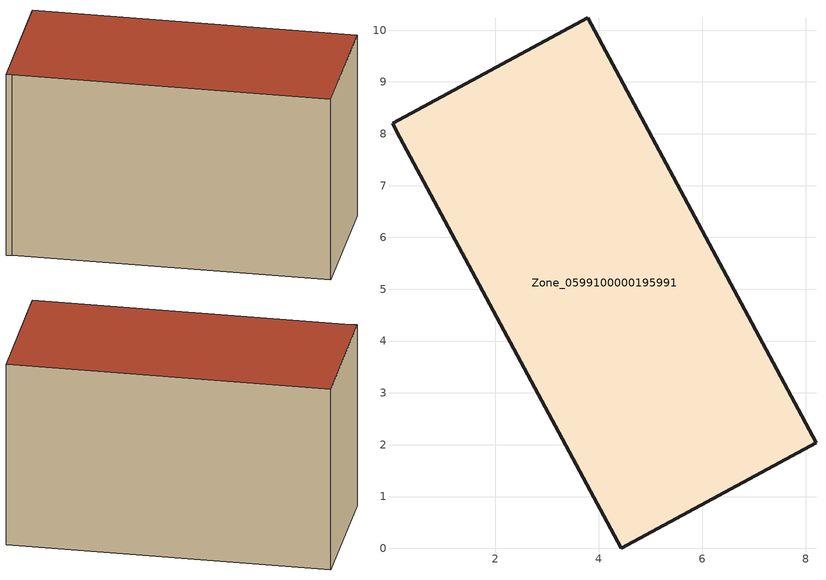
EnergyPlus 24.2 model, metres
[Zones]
Zone_0599100000195991
 floor ground (C_G): 0.02,8.2 3.79,10.24 8.19,2.04 4.43,0 0.1,8.06 z0
 wall outside (C_F): 8.19,2.04 3.79,10.24 0.02,8.2 0.1,8.06 4.43,0 8.19,2.04 z0:5.65
 roof outside (C_R): 3.79,10.24 0.02,8.2 0.1,8.06 4.43,0 8.19,2.04 z5.65
[BUILDING]
Pand.0599100000195991: North Axis=0; Terrain=City; Loads Convergence Tolerance Value=0.04; Temperature Convergence Tolerance Value=0.4; Solar Distribution=FullExterior; Maximum Number of Warmup Days=25; Minimum Number of Warmup Days=1
[Site:Location]
Rotterdam.The.Hague.AP_ZH_NLD Design_Conditions: Latitude=51.96; Longitude=4.45; Time Zone=1; Elevation=-4.5
[SITE:GROUNDTEMPERATURE:BUILDINGSURFACE]
18, 18, 18, 18, 18, 18, 18, 18, 18, 18, 18, 18
[MATERIAL] Thermal Absorptance=0.9; Solar Absorptance=0.7; Visible Absorptance=0.7
Name | Roughness | Thickness | Conductivity | Density | Specific Heat
G.TI.1946-1964 | MediumSmooth | 0.15 | 1 | 540 | 1210
F.TI.1946-1964 | Rough | 0.3 | 0.857143 | 1920 | 840
R.TI.1946-1964 | MediumRough | 0.2 | 0.277778 | 1500 | 1000
[CONSTRUCTION]
C_G: G.TI.1946-1964
C_F: F.TI.1946-1964
C_R: R.TI.1946-1964
[ZONE]
Zone_0599100000195991: Type=1; Multiplier=1; Ceiling Height=Autocalculate; Volume=Autocalculate; Floor Area=autocalculate; Part of Total Floor Area=Yes
[ZONEINFILTRATION:DESIGNFLOWRATE]
Infil_Zone_0599100000195991: Zone or ZoneList or Space or SpaceList=Zone_0599100000195991; Schedule=AlwaysOn; Design Flow Rate Calculation Method=Flow/Area; Flow Rate per Floor Area=0.003; Constant Term Coefficient=1; Temperature Term Coefficient=0; Velocity Term Coefficient=0; Velocity Squared Term Coefficient=0
[HVACTEMPLATE:ZONE:IDEALLOADSAIRSYSTEM]
Zone_0599100000195991: Maximum Heating Supply Air Temperature=50; Minimum Cooling Supply Air Temperature=13; Maximum Heating Supply Air Humidity Ratio=0.0156; Minimum Cooling Supply Air Humidity Ratio=0.0077; Heating Limit=NoLimit; Cooling Limit=NoLimit; Dehumidification Control Type=ConstantSensibleHeatRatio; Cooling Sensible Heat Ratio=0.7; Dehumidification Setpoint=60; Humidification Control Type=None; Humidification Setpoint=30; Outdoor Air Method=None; Outdoor Air Flow Rate per Person=0.00944; Outdoor Air Flow Rate per Zone Floor Area=0; Outdoor Air Flow Rate per Zone=0; Demand Controlled Ventilation Type=None; Outdoor Air Economizer Type=NoEconomizer; Heat Recovery Type=None; Sensible Heat Recovery Effectiveness=0.7; Latent Heat Recovery Effectiveness=0.65
[ZONECONTROL:THERMOSTAT]
ThermostatControl_Zone_0599100000195991: Zone or ZoneList=Zone_0599100000195991; Control Type Schedule=DualSetpointControlType; Control 1=Thermostat_Zone_0599100000195991; Temperature Difference Between Cutout And Setpoint=0
[THERMOSTATSETPOINT:DUALSETPOINT]
Thermostat_Zone_0599100000195991: Heating Setpoint Temperature Schedule=HeatingSetpoint_Zone_0599100000195991; Cooling Setpoint Temperature Schedule=CoolingSetpoint_Zone_0599100000195991
[SCHEDULE:COMPACT]
HeatingSetpoint_Zone_0599100000195991: Through: 12/31, For: AllDays, Until: 24:00, 21
CoolingSetpoint_Zone_0599100000195991: Through: 12/31, For: AllDays, Until: 24:00, 24
DualSetpointControlType: Through: 12/31, For: AllDays, Until: 24:00, 4
AlwaysOn: Through: 12/31, For: AllDays, Until: 24:00, 1
